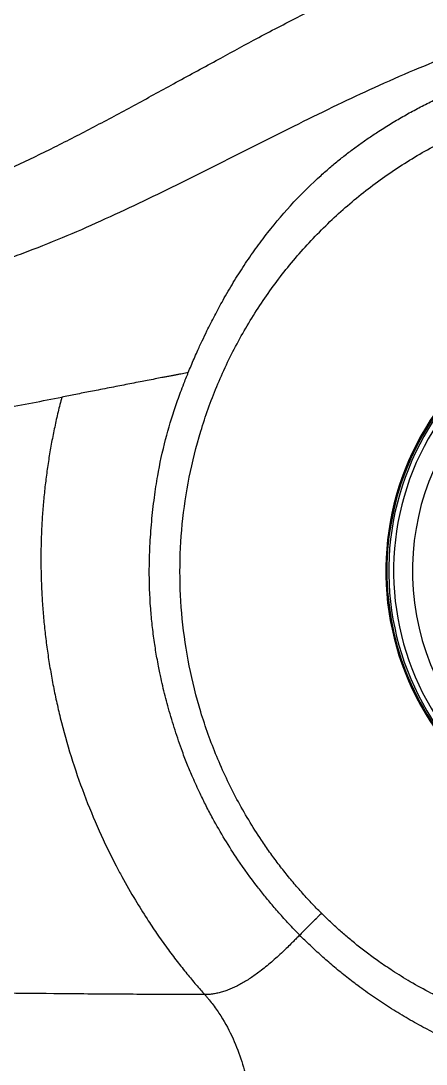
# Model space of a CAD drawing. Extents: x 526 to 610, y 679 to 808.
# Drawn here: x 558.165 to 559.627, y 732.858 to 736.62 of the extents above; entities that cross this region are included whole.
import ezdxf

# ---------------------------------------------------------------- set-up
doc = ezdxf.new("R2010")
doc.units = 0
doc.header["$MEASUREMENT"] = 0
doc.layers.add('1', color=4, linetype='Continuous')

# ---------------------------------------------------------------- blocks, each defined once
blk = doc.blocks.new('JETSETTER LX')
at = {"layer": '1', "color": 3, "linetype": 'Continuous', "lineweight": 25}
for radius, start, end in [(1, 96.5792, 276.5792), (0.9961, 100.112, 190.112), (0.9895, 100.112, 280.112), (0.972, 100.112, 280.112), (0.9039, 100.4557, 280.112), (0.9961, 190.112, 280.112)]:
    blk.add_arc((34.3545, 37.7593), radius, start, end, dxfattribs=at)
for points, knots in [([(31.4295, 39.0289), (31.4363, 39.0299), (31.45, 39.0317), (31.4707, 39.035), (31.4917, 39.0387), (31.513, 39.0428), (31.5345, 39.0473), (31.5564, 39.0523), (31.595, 39.0616), (31.6517, 39.0772), (31.7244, 39.1005), (31.7981, 39.127), (31.8951, 39.1652), (32.0163, 39.2184), (32.1598, 39.2878), (32.279, 39.3492), (32.3743, 39.3998), (32.4696, 39.4511), (32.5919, 39.518), (32.7356, 39.5969), (32.8832, 39.6769), (33.0261, 39.752), (33.1741, 39.8256), (33.2972, 39.8824), (33.3992, 39.9252), (33.4781, 39.9558), (33.5558, 39.9829), (33.6225, 40.003), (33.6752, 40.0169), (33.711, 40.0252), (33.7423, 40.0317), (33.77, 40.0367), (33.7892, 40.0394), (33.7992, 40.0408)], [0, 0, 0, 0, 0.008528, 0.017199, 0.026006, 0.034946, 0.044012, 0.053199, 0.0625, 0.092893, 0.124999, 0.1552, 0.187499, 0.249997, 0.312495, 0.374993, 0.406246, 0.437497, 0.499998, 0.566458, 0.625001, 0.6914, 0.750002, 0.812502, 0.844911, 0.875004, 0.907933, 0.9375, 0.953343, 0.968748, 0.978379, 0.988818, 1, 1, 1, 1]), ([(33.8793, 39.7115), (33.87, 39.7091), (33.8514, 39.7044), (33.8235, 39.6967), (33.7953, 39.6885), (33.7669, 39.68), (33.7382, 39.6709), (33.7092, 39.6615), (33.6801, 39.6516), (33.6506, 39.6412), (33.621, 39.6305), (33.5558, 39.6061), (33.4523, 39.5645), (33.3154, 39.5041), (33.1764, 39.4388), (33.0404, 39.3723), (32.9034, 39.3036), (32.7682, 39.2353), (32.6328, 39.1674), (32.4515, 39.0785), (32.2681, 38.9936), (32.1039, 38.9265), (32.0092, 38.8912), (31.9382, 38.8665), (31.8665, 38.8437), (31.8013, 38.825), (31.7432, 38.8101), (31.694, 38.7987), (31.6614, 38.7923), (31.6453, 38.7892)], [0, 0, 0, 0, 0.011821, 0.023792, 0.035913, 0.048184, 0.060606, 0.073179, 0.085905, 0.098783, 0.111816, 0.125003, 0.18493, 0.250001, 0.310328, 0.375003, 0.437505, 0.500006, 0.562508, 0.625008, 0.750002, 0.812506, 0.844445, 0.875001, 0.905558, 0.9375, 0.958902, 0.979743, 1, 1, 1, 1]), ([(33.3298, 39.3456), (33.3374, 39.3505), (33.3525, 39.3602), (33.3755, 39.3743), (33.3985, 39.388), (33.4217, 39.4013), (33.4449, 39.4143), (33.4683, 39.4269), (33.4917, 39.4392), (33.5153, 39.451), (33.539, 39.4626), (33.5627, 39.4737), (33.5866, 39.4845), (33.6266, 39.502), (33.6832, 39.5248), (33.7487, 39.5482), (33.8066, 39.5665), (33.8568, 39.5811), (33.8908, 39.5896), (33.9079, 39.5939)], [0, 0, 0, 0, 0.042758, 0.085348, 0.127775, 0.170047, 0.212173, 0.254161, 0.29602, 0.33776, 0.379389, 0.420916, 0.462351, 0.503702, 0.628119, 0.752108, 0.833621, 0.916262, 1, 1, 1, 1]), ([(33.1223, 36.5248), (33.1161, 36.531), (33.1037, 36.5435), (33.0855, 36.5626), (33.0675, 36.5819), (33.0499, 36.6015), (33.0326, 36.6213), (33.0156, 36.6414), (32.999, 36.6617), (32.9826, 36.6823), (32.9665, 36.7031), (32.9508, 36.7242), (32.9353, 36.7455), (32.9202, 36.7671), (32.8783, 36.8287), (32.815, 36.9343), (32.7419, 37.0891), (32.6842, 37.2504), (32.6426, 37.4166), (32.6174, 37.586), (32.609, 37.757), (32.6174, 37.9281), (32.6426, 38.0976), (32.6842, 38.2638), (32.742, 38.4251), (32.8151, 38.58), (32.9033, 38.7268), (33.0053, 38.8644), (33.1203, 38.9913), (33.2472, 39.1064), (33.3848, 39.2083), (33.5317, 39.2965), (33.6865, 39.3696), (33.8478, 39.4274), (34.014, 39.469), (34.1834, 39.4942), (34.3545, 39.5025), (34.5256, 39.4942), (34.695, 39.469), (34.8612, 39.4275), (35.0224, 39.3697), (35.1773, 39.2965), (35.2893, 39.2294), (35.3631, 39.1786), (35.4026, 39.1497), (35.4412, 39.1198), (35.479, 39.0888), (35.5158, 39.0567), (35.5519, 39.0237), (35.5752, 39.0008), (35.5868, 38.9893)], [0, 0, 0, 0, 0.004827, 0.009647, 0.014461, 0.019271, 0.024078, 0.028882, 0.033686, 0.038489, 0.043293, 0.048099, 0.052908, 0.057722, 0.062541, 0.093781, 0.125035, 0.156273, 0.187523, 0.218772, 0.250007, 0.281251, 0.312511, 0.343765, 0.375021, 0.40627, 0.437519, 0.468758, 0.500007, 0.53125, 0.562493, 0.593739, 0.624988, 0.656237, 0.687489, 0.718733, 0.749986, 0.781233, 0.812476, 0.843717, 0.874964, 0.906209, 0.937455, 0.946406, 0.95534, 0.964264, 0.973185, 0.98211, 0.991046, 1, 1, 1, 1]), ([(32.6416, 38.4747), (32.645, 38.4829), (32.6519, 38.4996), (32.6627, 38.5247), (32.6759, 38.5547), (32.6913, 38.5883), (32.7122, 38.6318), (32.737, 38.6809), (32.7686, 38.7391), (32.8039, 38.7996), (32.843, 38.8615), (32.8774, 38.9115), (32.9061, 38.9506), (32.9503, 39.0084), (33.0195, 39.0894), (33.0979, 39.1663), (33.1553, 39.2164), (33.1902, 39.2452), (33.2251, 39.2725), (33.26, 39.2982), (33.2948, 39.3227), (33.3182, 39.338), (33.3298, 39.3456)], [0, 0, 0, 0, 0.023629, 0.047844, 0.072641, 0.110614, 0.145956, 0.200548, 0.256825, 0.32177, 0.386732, 0.451546, 0.48323, 0.516035, 0.645314, 0.766999, 0.807985, 0.848058, 0.88726, 0.925631, 0.963203, 1, 1, 1, 1]), ([(32.6416, 38.4747), (32.6383, 38.474), (32.6315, 38.4727), (32.6209, 38.4707), (32.6098, 38.4685), (32.5982, 38.4663), (32.5861, 38.464), (32.5734, 38.4616), (32.5602, 38.4591), (32.5431, 38.4559), (32.521, 38.4516), (32.4949, 38.4466), (32.4668, 38.4412), (32.4293, 38.4339), (32.3789, 38.424), (32.3289, 38.4143), (32.2892, 38.4065), (32.2622, 38.4013), (32.2359, 38.3962), (32.2104, 38.3912), (32.1937, 38.388), (32.1854, 38.3864)], [0, 0, 0, 0, 0.02796, 0.056596, 0.085906, 0.115888, 0.146539, 0.177856, 0.209835, 0.242474, 0.300277, 0.363794, 0.419118, 0.486067, 0.606519, 0.736418, 0.792369, 0.846678, 0.899364, 0.950455, 1, 1, 1, 1]), ([(33.0437, 36.4462), (33.037, 36.4529), (33.024, 36.4662), (33.0049, 36.4863), (32.9866, 36.5062), (32.9691, 36.5258), (32.9522, 36.5453), (32.936, 36.5644), (32.9204, 36.5833), (32.9055, 36.6019), (32.8712, 36.6457), (32.8092, 36.7317), (32.7492, 36.8303), (32.7064, 36.9115), (32.6822, 36.9604), (32.6599, 37.0094), (32.6386, 37.0598), (32.6167, 37.1166), (32.5935, 37.1849), (32.5708, 37.261), (32.5544, 37.3235), (32.5444, 37.3664), (32.5387, 37.3933), (32.5338, 37.418), (32.5271, 37.4544), (32.5191, 37.5033), (32.5114, 37.5627), (32.5031, 37.6509), (32.5, 37.7461), (32.5029, 37.8506), (32.5091, 37.9368), (32.5186, 38.0215), (32.5337, 38.1208), (32.5572, 38.2306), (32.5884, 38.3334), (32.6132, 38.4024), (32.6276, 38.4398), (32.6359, 38.4607), (32.6402, 38.4713), (32.6416, 38.4747)], [0, 0, 0, 0, 0.012931, 0.025559, 0.037891, 0.049928, 0.061672, 0.073125, 0.08429, 0.095167, 0.105759, 0.160476, 0.240186, 0.263586, 0.286142, 0.314961, 0.337196, 0.36119, 0.398244, 0.435898, 0.469963, 0.486646, 0.49626, 0.507595, 0.521144, 0.546985, 0.575339, 0.603179, 0.668354, 0.705517, 0.746392, 0.786612, 0.822197, 0.88386, 0.94025, 0.969184, 0.984293, 0.995057, 1, 1, 1, 1]), ([(31.7624, 38.305), (31.7979, 38.3117), (31.8685, 38.3252), (31.9742, 38.3455), (32.0797, 38.3659), (32.1502, 38.3796), (32.1854, 38.3864)], [0, 0, 0, 0, 0.251816, 0.499908, 0.749986, 1, 1, 1, 1]), ([(32.1854, 38.3864), (32.1831, 38.3775), (32.1784, 38.3596), (32.1718, 38.3326), (32.1655, 38.3055), (32.1596, 38.2783), (32.1539, 38.2509), (32.1486, 38.2233), (32.1436, 38.1957), (32.139, 38.1679), (32.1347, 38.14), (32.1307, 38.1119), (32.1271, 38.0837), (32.1238, 38.0554), (32.1208, 38.027), (32.1182, 37.9985), (32.116, 37.9699), (32.1141, 37.9412), (32.1125, 37.9123), (32.1113, 37.8834), (32.1105, 37.8544), (32.11, 37.8252), (32.1099, 37.796), (32.1102, 37.7667), (32.1108, 37.7374), (32.1118, 37.7079), (32.1132, 37.6784), (32.1149, 37.6488), (32.1171, 37.6191), (32.1196, 37.5894), (32.1224, 37.5596), (32.1257, 37.5298), (32.1294, 37.4999), (32.1334, 37.47), (32.1378, 37.44), (32.1427, 37.4101), (32.1479, 37.3801), (32.1535, 37.35), (32.1595, 37.32), (32.1659, 37.2899), (32.1727, 37.2599), (32.1888, 37.1929), (32.2175, 37.0902), (32.2643, 36.9542), (32.3187, 36.8223), (32.3661, 36.7243), (32.4105, 36.6409), (32.4471, 36.577), (32.4896, 36.5089), (32.5278, 36.4516), (32.5642, 36.4003), (32.6007, 36.3518), (32.6358, 36.3077), (32.6689, 36.2679), (32.6908, 36.2431), (32.7012, 36.2313)], [0, 0, 0, 0, 0.01201, 0.024049, 0.036118, 0.048217, 0.060346, 0.072505, 0.084695, 0.096917, 0.10917, 0.121456, 0.133773, 0.146124, 0.158508, 0.170926, 0.183378, 0.195865, 0.208387, 0.220945, 0.233539, 0.246169, 0.258836, 0.271541, 0.284283, 0.297062, 0.30988, 0.322736, 0.33563, 0.348563, 0.361535, 0.374545, 0.387594, 0.400682, 0.413809, 0.426976, 0.440182, 0.453426, 0.466711, 0.480035, 0.493398, 0.506801, 0.569689, 0.631995, 0.693779, 0.755103, 0.773595, 0.816655, 0.850817, 0.877984, 0.906258, 0.932609, 0.957026, 0.979495, 1, 1, 1, 1]), ([(33.1223, 36.5248), (33.1204, 36.5229), (33.117, 36.5195), (33.1123, 36.5148), (33.1084, 36.5109), (33.1053, 36.5078), (33.1029, 36.5054), (33.1014, 36.5038), (33.097, 36.4995), (33.0896, 36.4921), (33.0793, 36.4818), (33.0693, 36.4718), (33.061, 36.4635), (33.0542, 36.4568), (33.0487, 36.4512), (33.0453, 36.4478), (33.0437, 36.4462)], [0, 0, 0, 0, 0.062052, 0.115415, 0.159979, 0.195706, 0.222608, 0.240719, 0.250076, 0.371848, 0.500037, 0.625618, 0.749991, 0.833119, 0.916618, 1, 1, 1, 1]), ([(35.1252, 36.2336), (35.1189, 36.2303), (35.107, 36.2242), (35.0904, 36.2159), (35.0764, 36.2091), (35.0575, 36.2002), (35.033, 36.1891), (34.9924, 36.1715), (34.9399, 36.1507), (34.8546, 36.1207), (34.7732, 36.0976), (34.6853, 36.0777), (34.5904, 36.0598), (34.4588, 36.0445), (34.2789, 36.0391), (34.0615, 36.0559), (33.8104, 36.1107), (33.6272, 36.1816), (33.5067, 36.2418), (33.4453, 36.2757), (33.3829, 36.3142), (33.3317, 36.3488), (33.2891, 36.3798), (33.2507, 36.4096), (33.215, 36.439), (33.1818, 36.4681), (33.151, 36.4964), (33.1317, 36.5155), (33.1223, 36.5248)], [0, 0, 0, 0, 0.009964, 0.018553, 0.025768, 0.031611, 0.047521, 0.063142, 0.093027, 0.126023, 0.188724, 0.210345, 0.25133, 0.322779, 0.394161, 0.501068, 0.624901, 0.749859, 0.77264, 0.812096, 0.847146, 0.874447, 0.897941, 0.920408, 0.941848, 0.96226, 0.981644, 1, 1, 1, 1]), ([(33.0437, 36.4461), (33.0417, 36.4442), (33.0379, 36.4404), (33.0321, 36.4346), (33.0266, 36.429), (33.0212, 36.4236), (33.0123, 36.4147), (32.9998, 36.4022), (32.9819, 36.385), (32.9628, 36.3672), (32.9422, 36.349), (32.9214, 36.3316), (32.9017, 36.3161), (32.8832, 36.3025), (32.8661, 36.2907), (32.849, 36.2798), (32.832, 36.2699), (32.815, 36.2611), (32.7983, 36.2533), (32.7816, 36.2466), (32.7652, 36.2411), (32.7489, 36.2367), (32.7328, 36.2336), (32.7169, 36.2316), (32.7064, 36.2314), (32.7012, 36.2313)], [0, 0, 0, 0, 0.026686, 0.051941, 0.075784, 0.09823, 0.119294, 0.184907, 0.246553, 0.31759, 0.385555, 0.450575, 0.512764, 0.561983, 0.609361, 0.654962, 0.69885, 0.741095, 0.78178, 0.821002, 0.858876, 0.895538, 0.931153, 0.965904, 1, 1, 1, 1]), ([(35.1304, 36.0696), (35.1227, 36.066), (35.1075, 36.0589), (35.0846, 36.0486), (35.0619, 36.0387), (35.0392, 36.0292), (35.0167, 36.0202), (34.979, 36.0056), (34.9257, 35.9865), (34.8334, 35.9578), (34.7168, 35.9291), (34.5758, 35.9062), (34.434, 35.8945), (34.2458, 35.8938), (34.0517, 35.9159), (33.8567, 35.9626), (33.7178, 36.0088), (33.5951, 36.0602), (33.503, 36.1058), (33.4275, 36.1481), (33.368, 36.1844), (33.3098, 36.2229), (33.2566, 36.2611), (33.2082, 36.2983), (33.1645, 36.334), (33.1225, 36.3707), (33.0822, 36.4079), (33.0564, 36.4335), (33.0437, 36.4461)], [0, 0, 0, 0, 0.011211, 0.0223, 0.033265, 0.044105, 0.05482, 0.065411, 0.097749, 0.129879, 0.193534, 0.256817, 0.319175, 0.382149, 0.506516, 0.577375, 0.648077, 0.700687, 0.753874, 0.784435, 0.815463, 0.84636, 0.876983, 0.902258, 0.927235, 0.951889, 0.976168, 1, 1, 1, 1]), ([(32.7012, 36.2313), (32.6658, 36.2314), (32.5932, 36.2316), (32.4478, 36.2323), (32.1925, 36.234), (31.8291, 36.2377), (31.3929, 36.2435), (31.0189, 36.2494), (30.7073, 36.2547), (30.4164, 36.2597), (30.1344, 36.2647), (29.8642, 36.2693), (29.6462, 36.2729), (29.4293, 36.2764), (29.2838, 36.2785), (29.2109, 36.2796)], [0, 0, 0, 0, 0.030422, 0.0625, 0.125, 0.250001, 0.375002, 0.500003, 0.571432, 0.642861, 0.750003, 0.813689, 0.875001, 0.937357, 1, 1, 1, 1]), ([(32.7012, 36.2313), (32.7027, 36.2295), (32.7054, 36.2265), (32.7107, 36.2204), (32.7195, 36.2098), (32.7369, 36.1877), (32.7687, 36.1416), (32.8053, 36.0723), (32.8363, 35.9893), (32.8573, 35.9111), (32.8688, 35.8541), (32.8761, 35.8134), (32.8799, 35.7923), (32.8832, 35.7753), (32.8855, 35.7639), (32.8881, 35.7531), (32.8905, 35.7443), (32.893, 35.7369), (32.8957, 35.7308), (32.8984, 35.7262), (32.9002, 35.7242), (32.9011, 35.7233)], [0, 0, 0, 0, 0.008936, 0.015638, 0.031275, 0.062548, 0.125067, 0.249936, 0.374853, 0.499804, 0.624757, 0.68093, 0.749819, 0.770855, 0.81237, 0.847135, 0.87491, 0.909202, 0.941467, 0.971732, 1, 1, 1, 1]), ([(32.9011, 35.7233), (32.9219, 35.7233), (32.9638, 35.7233), (33.0522, 35.7231), (33.1699, 35.7229), (33.3053, 35.723), (33.4077, 35.7237), (33.5109, 35.7249), (33.6214, 35.727), (33.7665, 35.7318), (33.9078, 35.7389), (34.0539, 35.7493), (34.2002, 35.7634), (34.393, 35.7879), (34.625, 35.8292), (34.8506, 35.8885), (35.0036, 35.9408), (35.0794, 35.9699), (35.1188, 35.986), (35.1405, 35.9951), (35.1513, 35.9998), (35.1551, 36.0014)], [0, 0, 0, 0, 0.0272634, 0.0549011, 0.115968, 0.1816187, 0.2323811, 0.2502741, 0.3169967, 0.3773734, 0.4405454, 0.5024813, 0.569465, 0.6333043, 0.7573199, 0.8781825, 0.9387073, 0.9692243, 0.9845757, 0.9945825, 1, 1, 1, 1])]:
    blk.add_open_spline(points, degree=3, knots=knots, dxfattribs=at)

msp = doc.modelspace()

# ---------------------------------------------------------------- block references
at = {"layer": '1'}
msp.add_blockref('JETSETTER LX', (526.127, 696.8772), dxfattribs=at)

doc.saveas('drawing.dxf')
